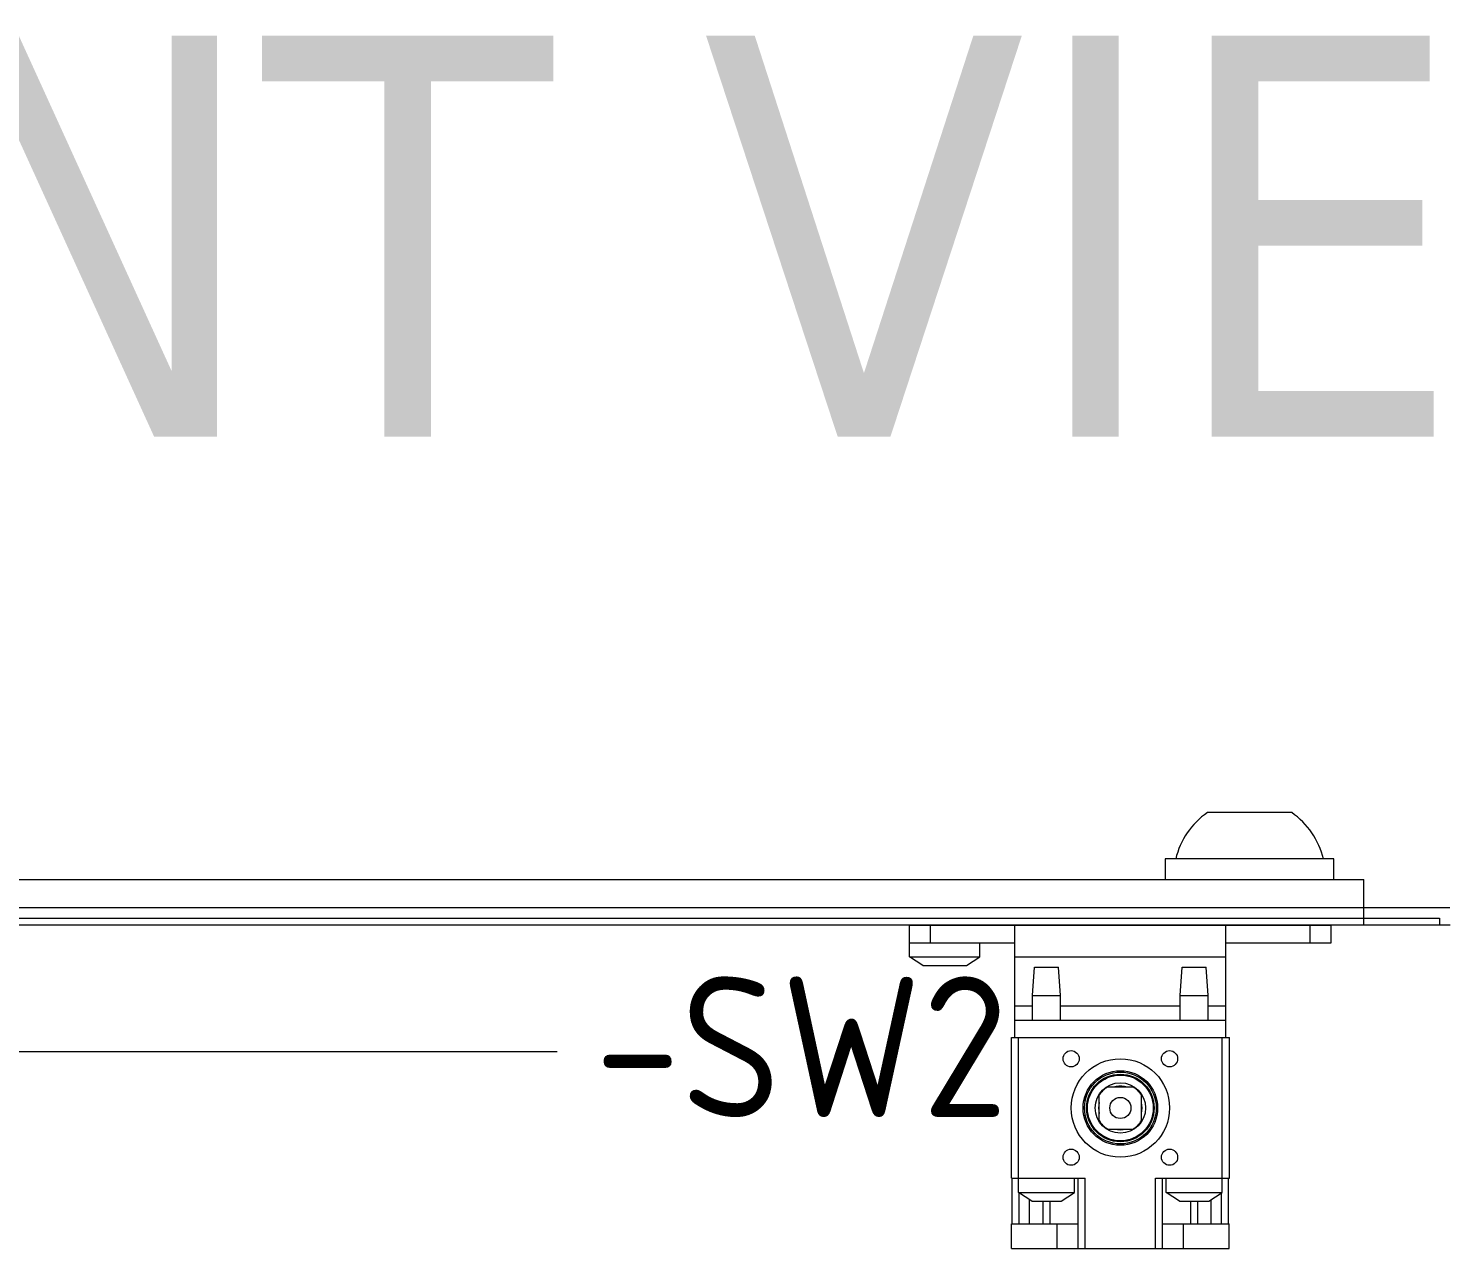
# Model space of a CAD drawing. Header units: millimetres. Extents: x 4134 to 7422, y 1400 to 3585.
# Drawn here: x 5626.3 to 5827.7, y 3411.8 to 3585.3 of the extents above; entities that cross this region are included whole.
import ezdxf
from ezdxf.enums import TextEntityAlignment as Align

# ---------------------------------------------------------------- set-up
doc = ezdxf.new("R2010")
doc.units = ezdxf.units.MM
doc.layers.add('000-PI-Oprema', color=30, linetype='Continuous', lineweight=5)
doc.layers.add('0_1', color=7, linetype='Continuous', lineweight=0)
doc.layers.add('000-PI-ORMAR', color=2, linetype='Continuous')
doc.styles.add('PI0', font='isocpeur.ttf', dxfattribs={"width": 0.9})
doc.styles.add('Tahoma', font='tahoma.ttf')

# ---------------------------------------------------------------- blocks, each defined once
blk = doc.blocks.new('LL49 W 100-230V')
at = {"layer": '000-PI-Oprema', "color": 0, "linetype": 'ByBlock', "lineweight": 0, "ltscale": 0.25}
blk.add_line((45476.66, 36851.38), (46014.66, 36851.38), dxfattribs=at)
blk = doc.blocks.new('sklopka_vrata_8MF1000-2VL')
at = {"layer": '000-PI-Oprema', "color": 0, "linetype": 'ByBlock', "lineweight": 0}
for p, q in [((-30, 0), (30, 0)), ((-30, -4.5), (-30, 0)), ((-27, -2.5), (-27, 0)), ((-15, -16), (-15, 0)), ((15, -16), (15, 0)), ((27, -2.5), (27, 0)), ((30, -2.5), (30, 0)), ((-30, -2.5), (-27, -2.5)), ((-27, -2.5), (-15, -2.5)), ((-20, -4.5), (-20, -2.5)), ((15, -2.5), (30, -2.5)), ((-28.1, -5.75), (-30, -4.5)), ((-30, -4.5), (-20, -4.5)), ((-28.1, -5.75), (-21.9, -5.75)), ((-21.9, -5.75), (-20, -4.5)), ((-15, -4.5), (15, -4.5)), ((-12.5, -10), (-12.2, -6)), ((-12.2, -6), (-8.8, -6)), ((-8.5, -10), (-8.8, -6)), ((8.5, -10), (8.8, -6)), ((8.8, -6), (12.2, -6)), ((12.5, -10), (12.2, -6)), ((-12.5, -10), (-8.5, -10)), ((-12.5, -13.499994), (-12.5, -10)), ((-8.5, -13.499994), (-8.5, -10)), ((8.5, -10), (12.5, -10)), ((8.5, -13.499994), (8.5, -10)), ((12.5, -13.499994), (12.5, -10)), ((-15, -11.5), (-12.499996, -11.5)), ((-8.499996, -11.5), (8.500004, -11.5)), ((12.500004, -11.5), (15, -11.5)), ((-15, -13.5), (15, -13.5)), ((-15.5, -16), (15.5, -16)), ((-15.5, -36), (-15.5, -16)), ((-14.5, -38), (-14.5, -16)), ((14.5, -38), (14.5, -16)), ((15.5, -36), (15.5, -16)), ((-1.802776, -23), (1.802776, -23)), ((-3, -27.802775), (-3, -24.197225)), ((3, -27.802775), (3, -24.197225)), ((-1.802776, -29), (1.802776, -29)), ((-15.5, -36), (-5, -36)), ((-15.400001, -42.49), (-15.400001, -36)), ((-6.5, -38), (-6.5, -36)), ((-6, -46), (-6, -36)), ((-5, -46), (-5, -36)), ((5, -36), (14.5, -36)), ((5, -46), (5, -36)), ((6, -46), (6, -36)), ((6.5, -38), (6.5, -36)), ((8.85, -36), (13.15, -36)), ((14.5, -36), (15.5, -36)), ((15.4, -42.49), (15.4, -36)), ((-12.6, -39.25), (-14.5, -38)), ((-14.5, -38), (-6.5, -38)), ((-14.400001, -42.49), (-14.400001, -38.065784)), ((-8.4, -39.25), (-6.5, -38)), ((8.4, -39.25), (6.5, -38)), ((6.5, -38), (14.5, -38)), ((12.6, -39.25), (14.5, -38)), ((14.4, -42.49), (14.4, -38.065788)), ((-12.936492, -42.49), (-12.936492, -39.02862)), ((-12.6, -39.25), (-8.4, -39.25)), ((-11.000001, -42.49), (-11.000001, -39.249996)), ((-10.000001, -42.49), (-10.000001, -39.249996)), ((8.4, -39.25), (12.6, -39.25)), ((10, -42.49), (10, -39.249996)), ((11, -42.49), (11, -39.249996)), ((12.936492, -42.49), (12.936492, -39.028624)), ((-15.49, -42.49), (-8.99, -42.49)), ((-15.49, -45.99), (-15.49, -42.49)), ((-8.99, -42.49), (-6.029656, -42.49)), ((-8.99, -45.99), (-8.99, -42.49)), ((-6.029656, -42.5), (-6.029656, -42.49)), ((-6.029656, -42.5), (-6, -42.5)), ((6, -42.5), (6.029654, -42.5)), ((6.029654, -42.49), (15.49, -42.49)), ((6.029654, -42.5), (6.029654, -42.49)), ((8.99, -45.99), (8.99, -42.49)), ((15.49, -45.99), (15.49, -42.49)), ((-15.49, -45.99), (-8.99, -45.99)), ((-15.4, -46), (-15.4, -45.99)), ((-15.4, -46), (-5.999961, -46)), ((-8.99, -45.99), (-6.000001, -45.99)), ((-6, -46), (-5, -46)), ((-5, -46), (5, -46)), ((5, -46), (6, -46)), ((6, -45.99), (15.49, -45.99)), ((6.00004, -46), (15.4, -46)), ((15.4, -46), (15.4, -45.99))]:
    blk.add_line(p, q, dxfattribs=at)
for centre, radius in [((-7, -19), 1.15), ((7, -19), 1.15), ((0, -26), 7), ((0, -26), 5.3), ((0, -26), 5.1), ((0, -26), 4.8), ((0, -26), 4.679181), ((0, -26), 3.579607), ((0, -26), 1.499969), ((-7, -33), 1.15), ((7, -33), 1.15)]:
    blk.add_circle(centre, radius, dxfattribs=at)
for radius, start, end in [(3.5, 121.002719, 148.997284), (3.100426, 90, 104.622596), (3.100426, 75.377404, 90), (3.5, 31.002716, 58.997281), (3.100426, 165.377152, 194.622848), (3.100426, 345.377406, 14.622594), (3.5, 211.002716, 238.997281), (3.5, 301.002719, 328.997284), (3.100426, 255.377156, 284.622844)]:
    blk.add_arc((0, -26), radius, start, end, dxfattribs=at)

msp = doc.modelspace()

# ---------------------------------------------------------------- linework, layer by layer
at = {"layer": '000-PI-ORMAR', "color": 0, "linetype": 'ByBlock', "lineweight": 0}
for p, q in [((5805.948, 3473.778), (5793.948, 3473.778)), ((5811.948, 3467.178), (5787.948, 3467.178)), ((5787.948, 3467.178), (5787.948, 3464.278)), ((5811.948, 3464.278), (5811.948, 3467.178)), ((5048.698, 3464.278), (5816.198, 3464.278)), ((5816.198, 3457.778), (5816.198, 3464.278)), ((5048.698, 3460.278), (5816.198, 3460.278)), ((5048.698, 3458.778), (5816.198, 3458.778)), ((5816.198, 3460.278), (5828.448, 3460.278)), ((5816.198, 3458.778), (5826.948, 3458.778)), ((5826.948, 3458.778), (5826.948, 3457.778)), ((5828.46, 3457.778), (5036.46, 3457.778))]:
    msp.add_line(p, q, dxfattribs=at)
for centre, start, end in [((5800.343, 3464.584), 124.82083, 166.60542), ((5799.552, 3464.584), 13.39458, 55.17917)]:
    msp.add_arc(centre, 11.2, start, end, dxfattribs=at)

# ---------------------------------------------------------------- block references
at = {"layer": '000-PI-Oprema', "color": 0, "linetype": 'ByBlock', "lineweight": 0}
for name, p in [('sklopka_vrata_8MF1000-2VL', (5781.573, 3457.778)), ('LL49 W 100-230V', (-40313.199, -33411.553))]:
    msp.add_blockref(name, p, dxfattribs=at)

# ---------------------------------------------------------------- texts
at = {"color": 0, "linetype": 'ByBlock', "lineweight": 0, "style": 'PI0', "width": 0.9}
msp.add_text('-SW2', height=20, dxfattribs=at).set_placement((5736.212, 3440.485), align=Align.MIDDLE)
at = {"layer": '0_1', "color": 0, "linetype": 'ByBlock', "lineweight": 0, "style": 'Tahoma'}
msp.add_text('VISTA DI FRONTE SENZA PORTE/   FRONT VIEW WITHOUT DOORS', height=57, dxfattribs=at).set_placement((5407.99, 3555.739), align=Align.MIDDLE_CENTER)

doc.saveas('drawing.dxf')
